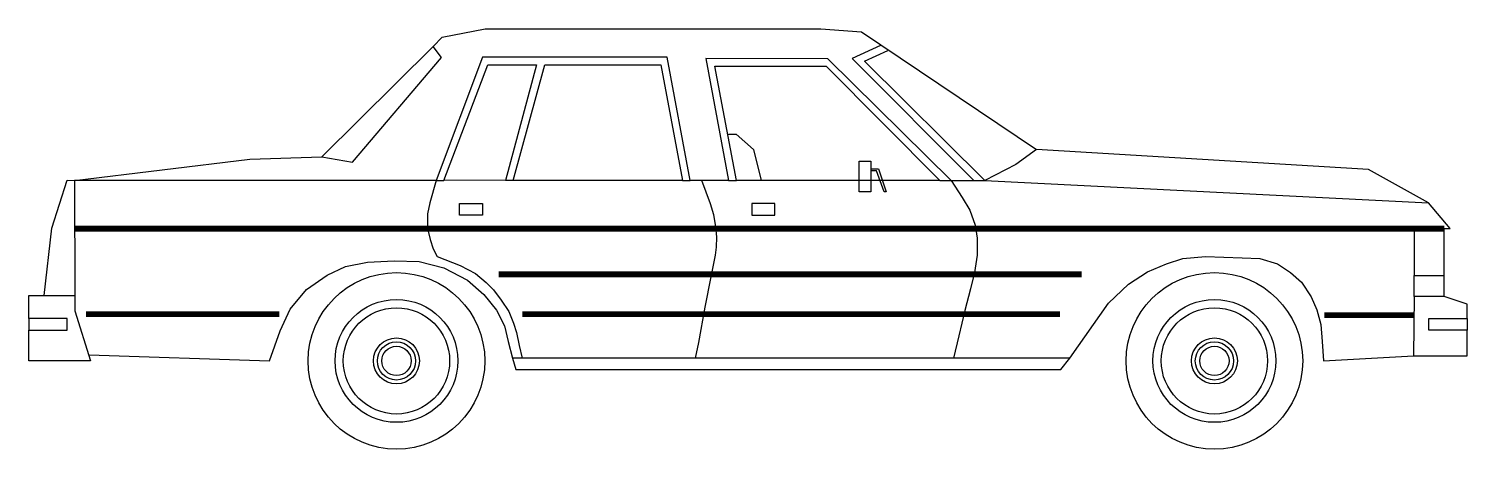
# Model space of a CAD drawing. Extents: x 2204 to 6967, y 17 to 1409.
import ezdxf

# ---------------------------------------------------------------- set-up
doc = ezdxf.new("R2010")
doc.units = 0
doc.header["$MEASUREMENT"] = 0
doc.layers.add('LX-CAR', color=6, linetype='CONTINUOUS')

msp = doc.modelspace()

# ---------------------------------------------------------------- linework, layer by layer
at = {"layer": 'LX-CAR'}
for p, q in [((3543, 1351.2), (3572.8, 1381.9)), ((3572.8, 1381.9), (3714.9, 1409.4)), ((3714.9, 1409.4), (4826.2, 1409.4)), ((4826.2, 1409.4), (4961.1, 1399)), ((4961.1, 1399), (5540.8, 1009.2)), ((3543, 1351.2), (3173.9, 985.7)), ((3570.5, 1313.8), (3543, 1351.2)), ((5024, 1354.4), (4930.1, 1310.5)), ((4970.7, 1302.2), (5048.8, 1337.6)), ((3275.4, 968.2), (3570.5, 1313.8)), ((3706.2, 1315), (3553.3, 907.3)), ((3578.8, 907.3), (3723.7, 1289.5)), ((4317.7, 1315), (3706.2, 1315)), ((3723.7, 1289.5), (3884.6, 1289.5)), ((3884.6, 1289.5), (3782.6, 907.3)), ((3808.1, 907.3), (3912.9, 1290.3)), ((3912.9, 1290.3), (4296.7, 1289.5)), ((4296.7, 1289.5), (4368.3, 907.3)), ((4394.2, 907.3), (4317.7, 1315)), ((4850, 1309.4), (4446, 1310.5)), ((4446, 1310.5), (4521.2, 907.3)), ((5257.7, 907.3), (4850, 1309.4)), ((4930.1, 1310.5), (5333.4, 907.3)), ((5370, 907.3), (4970.7, 1302.2)), ((4547.1, 907.3), (4476.1, 1285.1)), ((4476.1, 1285.1), (4844.5, 1285.1)), ((4844.5, 1285.1), (5221.1, 907.3)), ((4521.2, 1060.1), (4546.7, 1060.1)), ((4546.7, 1060.1), (4604, 1009.2)), ((4604, 1009.2), (4629.4, 907.3)), ((5540.8, 1009.2), (5472.7, 960.2)), ((6639.8, 943.9), (5540.8, 1009.2)), ((2355.7, 907.3), (2936.1, 977.4)), ((2936.1, 977.4), (3173.9, 985.7)), ((3173.9, 985.7), (3275.4, 968.2)), ((4953.6, 869), (4953.6, 971)), ((4953.6, 971), (4991.8, 971)), ((4991.8, 971), (4991.8, 869)), ((5472.7, 960.2), (5370, 907.3)), ((2280.4, 749.3), (2331.4, 908.5)), ((2331.4, 908.5), (2355.7, 907.3)), ((2355.7, 907.3), (2356.9, 526.2)), ((3553.3, 907.3), (2355.7, 907.3)), ((3553.3, 907.3), (3531.4, 832.8)), ((3553.3, 907.3), (3578.8, 907.3)), ((3782.6, 907.3), (3580, 907.7)), ((3808.1, 907.3), (3782.6, 907.3)), ((4368.3, 907.3), (3808.1, 907.3)), ((4368.3, 907.3), (4394.2, 907.3)), ((4521.2, 907.3), (4394.2, 907.3)), ((4460.7, 829.6), (4432.4, 907.3)), ((4521.2, 907.3), (4547.1, 907.3)), ((5221.1, 907.3), (4547.1, 907.3)), ((4991.8, 945.5), (5017.3, 945.5)), ((5011, 939.2), (4991.8, 939.2)), ((5036.4, 869), (5011, 939.2)), ((5017.3, 945.5), (5042.8, 869)), ((5221.1, 907.3), (5257.7, 907.3)), ((5257.7, 907.3), (5333.4, 907.3)), ((5257.7, 907.3), (5294.4, 850.4)), ((5333.4, 907.3), (5370, 907.3)), ((5370, 907.3), (6838.8, 832.8)), ((6838.8, 832.8), (6639.8, 943.9)), ((4991.8, 869), (4953.6, 869)), ((5042.8, 869), (5036.4, 869)), ((3531.4, 832.8), (3524.6, 797)), ((3629.7, 792.6), (3629.7, 830.8)), ((3629.7, 830.8), (3706.2, 830.8)), ((3706.2, 830.8), (3706.2, 792.6)), ((4471.8, 793), (4460.7, 829.6)), ((4597.6, 830.8), (4597.6, 792.6)), ((4674.1, 830.8), (4597.6, 830.8)), ((4674.1, 792.6), (4674.1, 830.8)), ((5294.4, 850.4), (5320.2, 808.9)), ((6910.8, 747.7), (6838.8, 832.8)), ((3524.6, 797), (3524.6, 747.7)), ((3706.2, 792.6), (3629.7, 792.6)), ((4479.4, 755.2), (4471.8, 793)), ((4597.6, 792.6), (4674.1, 792.6)), ((5320.2, 808.9), (5337.8, 759.2)), ((2255, 526.2), (2280.4, 749.3)), ((3524.6, 747.7), (3533, 711.7)), ((4482.2, 719), (4479.4, 755.2)), ((4480.6, 686.3), (4482.2, 719)), ((5337.8, 759.2), (5344.1, 715.7)), ((5344.1, 715.7), (5344.1, 659.3)), ((6790.6, 741.2), (6790.6, 592.8)), ((6890.6, 522.6), (6890.6, 747.7)), ((6890.6, 747.7), (6910.8, 747.7)), ((3533, 711.7), (3543.4, 681.1)), ((3543.4, 681.1), (3556.5, 654.9)), ((4478.2, 660.1), (4480.6, 686.3)), ((3192.2, 593.6), (3252.3, 622.6)), ((3252.3, 622.6), (3325.2, 636.9)), ((3325.2, 636.9), (3414, 640.9)), ((3414, 640.9), (3497.1, 638.9)), ((3497.1, 638.9), (3578, 618.2)), ((3556.5, 654.9), (3632.2, 625)), ((3632.2, 625), (3683.1, 599.5)), ((4463.1, 588.3), (4478.2, 660.1)), ((5344.1, 659.3), (5335.4, 602.7)), ((5908.3, 604.7), (5971.2, 631.4)), ((5971.2, 631.4), (6025, 648.4)), ((6025, 648.4), (6100.2, 655.7)), ((6100.2, 655.7), (6221.6, 650.8)), ((6221.6, 650.8), (6279.8, 648.4)), ((6279.8, 648.4), (6338.3, 631.4)), ((6338.3, 631.4), (6382.1, 602.3)), ((3123.7, 545.8), (3192.2, 593.6)), ((3578, 618.2), (3656.8, 576.8)), ((3656.8, 576.8), (3710.6, 529.1)), ((3683.1, 599.5), (3718.9, 568.9)), ((4443.1, 488), (4463.1, 588.3)), ((5335.4, 602.7), (5322.6, 548.5)), ((5845, 563.3), (5908.3, 604.7)), ((6382.1, 602.3), (6418.3, 570.9)), ((6790.6, 592.8), (6890.6, 592.8)), ((6790.6, 522.6), (6790.6, 592.8)), ((2204, 449.8), (2204, 526.2)), ((2204, 526.2), (2255, 526.2)), ((2255, 526.2), (2356.9, 526.2)), ((2356.9, 526.2), (2356.9, 475.3)), ((3070, 481.3), (3123.7, 545.8)), ((3710.6, 529.1), (3752.3, 477.3)), ((3718.9, 568.9), (3742.8, 545)), ((3742.8, 545), (3768.3, 510.7)), ((5322.6, 548.5), (5303.2, 476.9)), ((5779.3, 500.4), (5845, 563.3)), ((6418.3, 570.9), (6450.2, 522.2)), ((3036.5, 408.8), (3070, 481.3)), ((3752.3, 477.3), (3779, 425.5)), ((3768.3, 510.7), (3793.8, 473.3)), ((4422.9, 370.9), (4443.1, 488)), ((5303.2, 476.9), (5283.6, 392.5)), ((5650.7, 319.2), (5779.3, 500.4)), ((6450.2, 522.2), (6469.3, 478.5)), ((6469.3, 478.5), (6481.6, 429.9)), ((6790.6, 522.6), (6789.4, 326.4)), ((6890.6, 522.6), (6790.6, 522.6)), ((6966.8, 497.2), (6890.6, 522.6)), ((6966.8, 449.8), (6966.8, 497.2)), ((2331.4, 449.8), (2204, 449.8)), ((2204, 449.8), (2204, 411.6)), ((2331.4, 411.6), (2331.4, 449.8)), ((2356.9, 475.3), (2407.9, 309.7)), ((3793.8, 473.3), (3809.3, 434.3)), ((3809.3, 434.3), (3819.3, 403.7)), ((6481.6, 429.9), (6486.5, 374.2)), ((6839.6, 411.6), (6839.6, 449.8)), ((6839.6, 449.8), (6966.8, 449.8)), ((6966.8, 449.8), (6966.8, 411.6)), ((2204, 309.7), (2204, 411.6)), ((2204, 411.6), (2331.4, 411.6)), ((3000.6, 309.7), (3036.5, 408.8)), ((3779, 425.5), (3791.8, 373.4)), ((3819.3, 403.7), (3828, 361)), ((5283.6, 392.5), (5266.1, 318.4)), ((6966.8, 411.6), (6839.6, 411.6)), ((6966.8, 326.4), (6966.8, 411.6)), ((3791.8, 373.4), (3805.7, 319.2)), ((3828, 361), (3838, 318.4)), ((4411.7, 319.2), (4422.9, 370.9)), ((6486.5, 374.2), (6490.8, 309.7)), ((2407.9, 309.7), (2204, 309.7)), ((2403.8, 329.5), (3000.6, 309.7)), ((3805.7, 319.2), (3816.4, 281)), ((5650.7, 319.2), (3805.7, 319.2)), ((5620.9, 281), (5650.7, 319.2)), ((6490.8, 309.7), (6789.4, 326.4)), ((6789.4, 326.4), (6966.8, 326.4)), ((3816.4, 281), (5620.9, 281))]:
    msp.add_line(p, q, dxfattribs=at)
at = {"layer": 'LX-CAR', "const_width": 19.3}
for points in [[(6890.6, 747.7), (2355.7, 747.7)], [(5689.7, 596.4), (3759.6, 596.4)], [(2393.9, 464.5), (3034.1, 464.5)], [(3838.4, 464.5), (5618.5, 464.5)], [(6493.6, 461.3), (6789.4, 461.3)]]:
    msp.add_lwpolyline(points, dxfattribs=at)
at = {"layer": 'LX-CAR'}
for centre, radius in [((3421.5, 309.7), 292.4), ((6129.7, 309.7), 292.4), ((3421.5, 309.7), 203.4), ((3421.5, 309.7), 176), ((6129.7, 309.7), 203.4), ((6129.7, 309.7), 176), ((3421.5, 309.7), 76), ((6129.7, 309.7), 76), ((3421.5, 309.7), 63.3), ((3421.5, 309.7), 63.3), ((3421.5, 309.7), 48.6), ((6129.7, 309.7), 63.3), ((6129.7, 309.7), 63.3), ((6129.7, 309.7), 48.6)]:
    msp.add_circle(centre, radius, dxfattribs=at)

doc.saveas('drawing.dxf')
